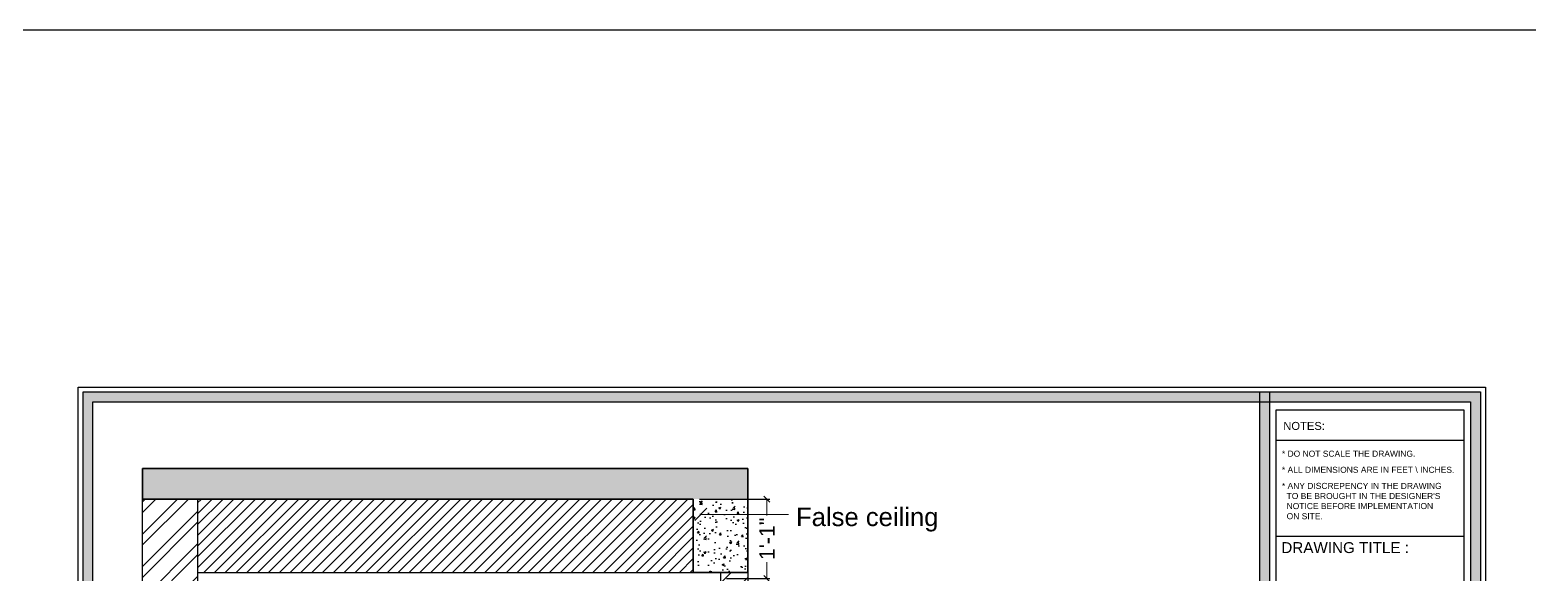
# Model space of a CAD drawing. Header units: millimetres. Extents: x 56222 to 3066687, y -650199 to -121287.
# Drawn here: x 149255.1 to 149500.3, y -182528.3 to -182439.4 of the extents above; entities that cross this region are included whole.
import ezdxf
from ezdxf.enums import TextEntityAlignment as Align

# ---------------------------------------------------------------- set-up
doc = ezdxf.new("R2010")
doc.units = ezdxf.units.MM
doc.header["$MEASUREMENT"] = 0
doc.header["$PDMODE"] = 35
doc.linetypes.add('DASHED2', pattern=[0.375, 0.25, -0.125])
doc.layers.get('Defpoints').update_dxf_attribs({"color": 220})
for name, color, linetype, lineweight in [('dim05', 1, 'Continuous', 13), ('LABALLING', 1, 'Continuous', 25), ('NAME PLATE', 7, 'Continuous', 25), ('wall', 7, 'Continuous', 30), ('XX~SLAB ( BEAM )~ ( DIM )', 7, 'Continuous', 9)]:
    doc.layers.add(name, color=color, linetype=linetype, lineweight=lineweight)
doc.layers.add('hatch', color=253, linetype='Continuous', lineweight=0, transparency=0.4)
doc.styles.add('Aerial', font='arial.ttf')
doc.styles.add('Arial', font='arial.ttf')
doc.styles.get("Standard").update_dxf_attribs({"font": 'arial.ttf', "height": 6})
doc.dimstyles.new('ISO-25', dxfattribs={"dimtxt": 2.5, "dimasz": 1, "dimexe": 0.5, "dimexo": 1, "dimtad": 0, "dimdec": 1, "dimlunit": 4, "dimtxsty": 'Standard', "dimblk": 'OBLIQUE', "dimcen": 2.5, "dimclrd": 1, "dimclre": 1, "dimclrt": 5, "dimadec": 0, "dimazin": 0, "dimtfac": 1, "dimtdec": 1, "dimtmove": 0, "dimatfit": 3, "dimfxl": 1, "dimlwd": -1, "dimarcsym": 0})
doc.dimstyles.new('NEW ', dxfattribs={"dimtxt": 3, "dimasz": 2, "dimexe": 1, "dimexo": 1, "dimgap": 0.089996, "dimtad": 0, "dimtoh": 1, "dimzin": 3, "dimdsep": 46, "dimlunit": 4, "dimtxsty": 'Aerial', "dimblk": 'OBLIQUE', "dimcen": 0.089996, "dimdle": 1, "dimclrd": 252, "dimclre": 252, "dimclrt": 7, "dimadec": 0, "dimazin": 1, "dimtfac": 1, "dimtdec": 0, "dimtofl": 0, "dimtmove": 1, "dimatfit": 3, "dimldrblk": 'OBLIQUE', "dimfxl": 1, "dimtolj": 1, "dimtzin": 0, "dimlwd": 5, "dimlwe": 5, "dimarcsym": 0})

# ---------------------------------------------------------------- blocks, each defined once
blk = doc.blocks.new('_Oblique')
at = {"layer": 'wall', "color": 0, "lineweight": -2}
blk.add_line((-0.5, -0.5), (0.5, 0.5), dxfattribs=at)
blk = doc.blocks.new('*D715')
at = {"layer": 'Defpoints', "color": 0, "lineweight": 25, "transparency": 16777216}
for p in [(149363.6, -182516.07), (149375.65, -182516.07), (149368.05, -182529.07)]:
    blk.add_point(p, dxfattribs=at)
at = {"layer": 'dim05', "color": 1, "linetype": 'Continuous', "lineweight": -2, "transparency": 16777216}
for p, q in [((149364.6, -182516.07), (149376.15, -182516.07)), ((149369.05, -182529.07), (149376.15, -182529.07))]:
    blk.add_line(p, q, dxfattribs=at)
at = {"layer": 'dim05', "color": 1, "linetype": 'Continuous', "transparency": 16777216}
for p, q in [((149375.65, -182516.07), (149375.65, -182518.74)), ((149375.65, -182529.07), (149375.65, -182526.4))]:
    blk.add_line(p, q, dxfattribs=at)
at = {"layer": 'dim05', "color": 1, "transparency": 16777216}
for p, rotation in [((149375.65, -182516.07), 90), ((149375.65, -182529.07), 270)]:
    blk.add_blockref('_Oblique', p, dxfattribs=dict(at, rotation=rotation))
at = {"layer": 'dim05', "color": 5, "lineweight": 25, "transparency": 16777216, "insert": (149375.65, -182522.57), "char_height": 2.5, "attachment_point": 5, "rotation": 90, "style": 'Arial'}
blk.add_mtext('1\'-1"', dxfattribs=at)

msp = doc.modelspace()

# ---------------------------------------------------------------- hatches: boundary and pattern name
at = {"layer": 'hatch'}
h = msp.add_hatch(dxfattribs=at)
h.set_pattern_fill('AR-CONC', color=256, scale=0.5)
h.set_pattern_definition([(50, (4199.0075, -4453.3063), (3.586300913, -0.313760675), [0.375, -4.125]), (355, (4199.0075, -4453.3063), (-0.69375667, 3.76096067), [0.3, -3.3]), (100.4514445, (4199.3063, -4453.3325), (2.892544234, 3.447199955), [0.31870096, -3.50571056]), (46.1842, (4199.0075, -4452.3063), (5.33620665, -0.8275964), [0.5625, -6.1875]), (96.6356355, (4199.452, -4452.3753), (4.67330973, 4.870593), [0.47805171, -5.2585688]), (351.184164, (4199.0075, -4452.3063), (4.67330973, 4.870593), [0.45, -4.95]), (21, (4199.5075, -4452.5563), (2.98453526, -2.013094453), [0.375, -4.125]), (326, (4199.5075, -4452.5563), (1.21657666, 3.625750225), [0.3, -3.3]), (71.4514447, (4199.7562, -4452.724), (4.201111884, 1.612655764), [0.31870095, -3.50571056]), (37.5, (4199.0075, -4453.3063), (0.0607992766, 1.664469269), [0, -3.26, 0, -3.35, 0, -3.3125]), (7.5, (4199.0075, -4453.3063), (1.315347687, 1.97205856), [0, -1.91, 0, -3.185, 0, -1.2625]), (327.5, (4197.8925, -4453.3063), (2.669112181, -0.112774359), [0, -1.25, 0, -3.9, 0, -5.175]), (317.5, (4197.3925, -4453.3063), (2.915930847, 0.500524912), [0, -1.625, 0, -2.59, 0, -3.675])])
h.paths.add_polyline_path([(149372.548, -182511.067), (149273.548, -182511.067), (149273.548, -182516.067), (149372.548, -182516.067)])
at = {"layer": 'hatch', "ltscale": 10}
h = msp.add_hatch(dxfattribs=at)
h.set_pattern_fill('ANSI32', color=256, scale=10, style=0)
h.set_pattern_definition([(45, (4199.0075, -4450.3063), (-2.65165043, 2.65165043), []), (45, (4200.7752, -4450.3063), (-2.65165043, 2.65165043), [])])
h.paths.add_polyline_path([(149282.548, -182516.067), (149273.548, -182516.067), (149273.548, -182640.067), (149282.548, -182640.067)])
h.paths.add_polyline_path([(149372.548, -182528.067), (149368.048, -182528.067), (149368.048, -182640.067), (149372.548, -182640.067)])
at = {"layer": 'hatch', "linetype": 'DASHED2', "lineweight": 25}
h = msp.add_hatch(dxfattribs=at)
h.set_pattern_fill('ANSI31', color=6, scale=10)
h.set_pattern_definition([(45, (-4505.9361, -431.2267), (-0.8838834765, 0.8838834765), [])])
h.paths.add_polyline_path([(149363.599, -182516.067), (149282.548, -182516.067), (149282.548, -182528.067), (149363.599, -182528.067)])
at = {"layer": 'hatch', "linetype": 'Continuous', "lineweight": 25}
h = msp.add_hatch(dxfattribs=at)
h.set_pattern_fill('AR-CONC', color=256, scale=0.5)
h.set_pattern_definition([(50, (-655.052, 312.3546), (3.586300913, -0.313760675), [0.375, -4.125]), (355, (-655.052, 312.3546), (-0.69375667, 3.76096067), [0.3, -3.3]), (100.4514445, (-654.753, 312.3284), (2.892544234, 3.447199955), [0.31870096, -3.50571056]), (46.1842, (-655.052, 313.3546), (5.33620665, -0.8275964), [0.5625, -6.1875]), (96.6356355, (-654.6073, 313.2856), (4.67330973, 4.870593), [0.47805171, -5.2585688]), (351.184164, (-655.052, 313.3546), (4.67330973, 4.870593), [0.45, -4.95]), (21, (-654.552, 313.1046), (2.98453526, -2.013094453), [0.375, -4.125]), (326, (-654.552, 313.1046), (1.21657666, 3.625750225), [0.3, -3.3]), (71.4514447, (-654.3033, 312.937), (4.201111884, 1.612655764), [0.31870095, -3.50571056]), (37.5, (-655.052, 312.3546), (0.0607992766, 1.664469269), [0, -3.26, 0, -3.35, 0, -3.3125]), (7.5, (-655.052, 312.3546), (1.315347687, 1.97205856), [0, -1.91, 0, -3.185, 0, -1.2625]), (327.5, (-656.167, 312.3546), (2.669112181, -0.112774359), [0, -1.25, 0, -3.9, 0, -5.175]), (317.5, (-656.667, 312.3546), (2.915930847, 0.500524912), [0, -1.625, 0, -2.59, 0, -3.675])])
h.paths.add_polyline_path([(149372.548, -182516.067), (149363.599, -182516.067), (149363.599, -182528.067), (149372.548, -182528.067)])
at = {"layer": 'NAME PLATE', "true_color": 0xd39e00}
h = msp.add_hatch(color=42, dxfattribs=at)
h.paths.add_polyline_path([(149263.844, -182659.382), (149492.329, -182659.382), (149492.329, -182498.556), (149263.844, -182498.556)])
h.paths.add_polyline_path([(149265.447, -182657.778), (149490.726, -182657.778), (149490.726, -182500.16), (149265.447, -182500.16)], flags=16)
msp.add_hatch(color=42, dxfattribs=at).paths.add_polyline_path([(149456.249, -182657.778), (149457.853, -182657.778), (149457.853, -182498.556), (149456.249, -182498.556)])

# ---------------------------------------------------------------- linework, layer by layer
at = {"color": 6, "lineweight": 30}
msp.add_line((149282.548, -182528.067), (149372.548, -182528.067), dxfattribs=at)
at = {"layer": 'dim05', "color": 1, "lineweight": 35}
for p, q in [((149273.548, -182511.067), (149372.548, -182511.067)), ((149273.548, -182511.067), (149273.548, -182516.067)), ((149372.548, -182511.067), (149372.548, -182516.067)), ((149273.548, -182516.067), (149363.599, -182516.067))]:
    msp.add_line(p, q, dxfattribs=at)
msp.add_lwpolyline([(149372.548, -182516.067), (149372.548, -182528.067), (149363.599, -182528.067), (149363.599, -182516.067)], dxfattribs=at)
at = {"layer": 'NAME PLATE', "color": 42, "true_color": 0xd39e00}
for p, q in [((149489.64, -182506.47), (149458.939, -182506.47)), ((149489.64, -182522.195), (149458.939, -182522.195))]:
    msp.add_line(p, q, dxfattribs=at)
for points in [[(149263.042, -182497.754), (149493.131, -182497.754), (149493.131, -182660.183), (149263.042, -182660.183)], [(149263.844, -182498.556), (149492.329, -182498.556), (149492.329, -182659.382), (149263.844, -182659.382)], [(149456.249, -182657.778), (149456.249, -182498.556), (149457.853, -182498.556), (149457.853, -182657.778)], [(149265.447, -182500.16), (149490.726, -182500.16), (149490.726, -182657.778), (149265.447, -182657.778)], [(149458.939, -182656.458), (149458.939, -182501.479), (149489.64, -182501.479), (149489.64, -182656.458)]]:
    msp.add_lwpolyline(points, close=True, dxfattribs=at)
at = {"layer": 'wall', "lineweight": 30}
for p, q in [((149273.548, -182640.067), (149273.548, -182513.067)), ((149372.548, -182513.067), (149372.548, -182640.067)), ((149282.548, -182516.067), (149282.548, -182640.067)), ((149368.074, -182528.067), (149368.048, -182640.067))]:
    msp.add_line(p, q, dxfattribs=at)
at = {"layer": 'XX~SLAB ( BEAM )~ ( DIM )', "color": 85, "lineweight": 30, "true_color": 0x58ba48}
msp.add_lwpolyline([(148899.01, -182439.392), (150086.898, -182439.392), (150086.898, -182960.106), (148899.01, -182960.106)], close=True, dxfattribs=at)

# ---------------------------------------------------------------- texts
at = {"layer": 'LABALLING', "lineweight": 5, "ltscale": 4, "insert": (149380.412, -182517.484), "char_height": 3, "attachment_point": 1}
msp.add_mtext('False ceiling', dxfattribs=at)
at = {"layer": 'NAME PLATE', "style": 'Arial'}
for s, height, p in [('NOTES:', 1.3087, (149463.493, -182504.766)), ('DRAWING TITLE : ', 1.78114, (149470.55, -182524.891))]:
    msp.add_text(s, height=height, dxfattribs=at).set_placement(p, align=Align.CENTER)
at = {"layer": 'NAME PLATE', "char_height": 0.98981, "width": 38.2415, "attachment_point": 1, "style": 'Arial'}
for s, insert in [('* DO NOT SCALE THE DRAWING.', (149459.867, -182508.155, 0)), ('* ALL DIMENSIONS ARE IN FEET \\\\ INCHES.', (149459.867, -182510.787, 0)), ("* ANY DISCREPENCY IN THE DRAWING \\P  TO BE BROUGHT IN THE DESIGNER'S\\P  NOTICE BEFORE IMPLEMENTATION \\P  ON SITE.", (149459.867, -182513.419, 0))]:
    msp.add_mtext(s, dxfattribs=dict(at, insert=insert))

# ---------------------------------------------------------------- dimensions: what is measured, and where the dimension line sits
at = {"layer": 'dim05', "color": 27, "lineweight": 25, "true_color": 0x7d5120}
dim = msp.add_linear_dim(base=(149375.65, -182516.067), p1=(149368.048, -182529.067), p2=(149363.599, -182516.067), angle=90, dimstyle='ISO-25', override={"dimdec": 0, "dimtxsty": 'Arial', "dimtmove": 1}, dxfattribs=at)
dim.commit()
dim.dimension.update_dxf_attribs({"geometry": '*D715', "text_midpoint": (149375.65, -182522.567)})

# ---------------------------------------------------------------- leaders
at = {"layer": 'LABALLING', "lineweight": 5, "ltscale": 2}
msp.add_leader([(149364.851, -182518.565), (149379.193, -182518.565)], dimstyle='NEW ', override={"dimexe": 7, "dimexo": 7, "dimclrd": 1, "dimfxl": 200, "dimfxlon": 1, "dimarcsym": 2}, dxfattribs=at)

doc.saveas('drawing.dxf')
